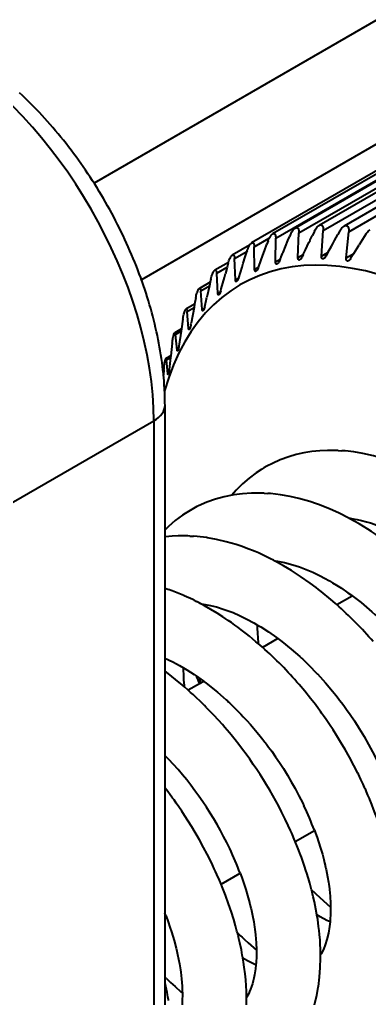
# Model space of a CAD drawing. Header units: millimetres. Extents: x 15 to 415, y 5 to 292.
# Drawn here: x 309.08 to 310.233, y 104.719 to 107.944 of the extents above; entities that cross this region are included whole.
import ezdxf

# ---------------------------------------------------------------- set-up
doc = ezdxf.new("R2010")
doc.units = ezdxf.units.MM
doc.layers.add('Geometries', color=7, linetype='Continuous')

msp = doc.modelspace()

# ---------------------------------------------------------------- linework, layer by layer
at = {"layer": 'Geometries', "linetype": 'Continuous', "lineweight": 40}
for p, q in [((326.9088, 117.556), (309.326, 107.4045)), ((327.2365, 117.3369), (309.4821, 107.0865)), ((309.9248, 107.2235), (310.6865, 107.6632)), ((310.6903, 107.6621), (309.9886, 107.257)), ((310.0006, 107.2412), (310.7623, 107.681)), ((310.7777, 107.6758), (310.0672, 107.2656)), ((310.0809, 107.2483), (310.8426, 107.6881)), ((310.8682, 107.6784), (310.1496, 107.2635)), ((310.165, 107.2447), (310.9268, 107.6844)), ((310.5862, 107.6356), (309.8451, 107.2077)), ((310.6058, 107.6368), (309.9143, 107.2376)), ((309.9976, 107.16), (310.0006, 107.2412)), ((310.0525, 107.2471), (310.0455, 107.2327)), ((310.0753, 107.1643), (310.0809, 107.2483)), ((310.1353, 107.2472), (310.1291, 107.2359)), ((310.1486, 107.2629), (310.1496, 107.2636)), ((310.1508, 107.2642), (310.1519, 107.2647)), ((310.1566, 107.1584), (310.165, 107.2447)), ((309.854, 107.1951), (309.9034, 107.2236)), ((309.8995, 107.2148), (309.8953, 107.2034)), ((309.9017, 107.2202), (309.9026, 107.2222)), ((309.924, 107.1454), (309.9248, 107.2235)), ((309.9485, 107.1767), (309.9649, 107.2155)), ((309.9649, 107.2155), (309.971, 107.2301)), ((309.9736, 107.2362), (309.971, 107.2301)), ((310.0223, 107.1846), (310.034, 107.2089)), ((310.034, 107.2089), (310.0375, 107.2162)), ((310.0375, 107.2162), (310.0382, 107.2176)), ((310.0382, 107.2176), (310.0436, 107.2288)), ((310.0436, 107.2288), (310.0441, 107.2298)), ((310.0441, 107.2298), (310.0455, 107.2327)), ((310.1122, 107.2052), (310.1181, 107.2158)), ((310.1181, 107.2158), (310.1291, 107.2359)), ((310.2216, 107.2365), (310.1998, 107.2017)), ((309.8386, 107.2006), (309.7815, 107.1676)), ((309.7889, 107.1565), (309.8298, 107.1801)), ((309.8242, 107.1623), (309.8292, 107.1784)), ((309.8298, 107.1801), (309.8292, 107.1784)), ((309.8306, 107.1829), (309.8298, 107.1801)), ((309.8551, 107.1207), (309.854, 107.1951)), ((309.8823, 107.1679), (309.8874, 107.1819)), ((309.8874, 107.1819), (309.8953, 107.2034)), ((309.9474, 107.174), (309.9485, 107.1767)), ((310.0154, 107.1702), (310.0223, 107.1846)), ((310.0753, 107.1643), (310.0965, 107.1765)), ((310.0964, 107.1765), (310.0896, 107.164)), ((310.0964, 107.1765), (310.108, 107.1976)), ((310.108, 107.1976), (310.1122, 107.2052)), ((310.1818, 107.173), (310.1875, 107.182)), ((310.1875, 107.182), (310.193, 107.1908)), ((310.193, 107.1908), (310.1998, 107.2017)), ((309.7684, 107.1432), (309.7239, 107.1176)), ((309.7676, 107.1407), (309.7683, 107.1432)), ((309.7915, 107.086), (309.7889, 107.1565)), ((309.8177, 107.1416), (309.8242, 107.1623)), ((309.8688, 107.1307), (309.8823, 107.1679)), ((309.924, 107.1454), (309.939, 107.154)), ((309.939, 107.1541), (309.9368, 107.1487)), ((309.939, 107.1541), (309.9419, 107.161)), ((309.9419, 107.161), (309.9425, 107.1623)), ((309.9425, 107.1623), (309.947, 107.173)), ((309.947, 107.173), (309.9474, 107.174)), ((309.9976, 107.16), (310.0154, 107.1702)), ((310.0154, 107.1702), (310.0112, 107.1615)), ((310.1566, 107.1584), (310.1819, 107.173)), ((310.1818, 107.173), (310.1714, 107.1563)), ((309.73, 107.1079), (309.7642, 107.1277)), ((309.7641, 107.1277), (309.7588, 107.1076)), ((309.7676, 107.1407), (309.7641, 107.1277)), ((309.8025, 107.0929), (309.8134, 107.1281)), ((309.8134, 107.1281), (309.8177, 107.1416)), ((309.8551, 107.1207), (309.8678, 107.128)), ((309.8603, 107.1148), (309.8598, 107.1145)), ((309.867, 107.1258), (309.8675, 107.1271)), ((309.8678, 107.1279), (309.8675, 107.1271)), ((309.8678, 107.1279), (309.8688, 107.1307)), ((309.7087, 107.0787), (309.6729, 107.058)), ((309.7087, 107.0787), (309.7059, 107.066)), ((309.711, 107.0887), (309.7087, 107.0787)), ((309.7337, 107.0418), (309.73, 107.1079)), ((309.7452, 107.0565), (309.7553, 107.0945)), ((309.7553, 107.0945), (309.7588, 107.1076)), ((309.7915, 107.086), (309.8022, 107.0922)), ((309.8025, 107.0929), (309.8022, 107.0922)), ((309.6777, 107.0497), (309.7059, 107.066)), ((309.6822, 106.9882), (309.6777, 107.0497)), ((309.7059, 107.066), (309.6977, 107.0291)), ((309.7337, 107.0418), (309.7425, 107.0469)), ((309.7425, 107.0468), (309.7421, 107.0456)), ((309.7436, 107.0504), (309.7452, 107.0565)), ((309.6611, 107.0272), (309.6572, 107.0057)), ((309.6909, 106.9984), (309.6954, 107.0187)), ((309.6954, 107.0187), (309.6977, 107.0291)), ((309.6572, 107.0057), (309.6288, 106.9893)), ((309.6325, 106.9823), (309.6554, 106.9955)), ((309.6373, 106.9258), (309.6325, 106.9823)), ((309.6553, 106.9955), (309.6458, 106.9432)), ((309.6572, 107.0057), (309.6553, 106.9955)), ((309.6822, 106.9882), (309.6892, 106.9923)), ((309.6185, 106.9568), (309.6138, 106.9247)), ((309.6138, 106.9247), (309.5921, 106.9121)), ((309.6127, 106.9168), (309.6057, 106.8683)), ((309.6138, 106.9247), (309.6127, 106.9168)), ((309.6373, 106.9258), (309.6427, 106.9289)), ((309.6448, 106.9376), (309.6443, 106.935)), ((309.6448, 106.9376), (309.6458, 106.9432)), ((309.5947, 106.9064), (309.6127, 106.9167)), ((309.5995, 106.8551), (309.5947, 106.9064)), ((309.5834, 106.878), (309.5788, 106.8362)), ((309.5995, 106.8551), (309.6034, 106.8573)), ((309.5788, 106.8362), (309.5629, 106.827)), ((309.5647, 106.8224), (309.5782, 106.8302)), ((309.569, 106.7765), (309.5647, 106.8224)), ((309.5781, 106.8302), (309.5739, 106.7911)), ((309.5788, 106.8362), (309.5781, 106.8302)), ((309.5561, 106.7914), (309.5546, 106.7728)), ((309.569, 106.7765), (309.5716, 106.7781)), ((309.5585, 106.7206), (309.5584, 106.7222)), ((309.5597, 106.262), (309.5597, 106.6732)), ((308.7589, 106.181), (309.5231, 106.6222)), ((309.5231, 106.6222), (309.5231, 103.7645)), ((310.1303, 106.5242), (310.1424, 106.5235)), ((309.886, 106.3836), (309.8988, 106.3828)), ((309.5597, 106.1949), (309.5597, 106.262)), ((309.641, 106.2424), (309.6541, 106.2416)), ((309.5597, 106.1948), (309.5597, 106.1949)), ((309.5597, 105.5194), (309.5597, 106.1948)), ((309.5597, 106.0701), (309.5708, 106.0663)), ((309.6553, 106.0308), (309.6632, 106.0268)), ((310.1254, 106.0167), (310.176, 106.0459)), ((309.9315, 105.9048), (309.8811, 105.8757)), ((309.6764, 105.7575), (309.6729, 105.7555)), ((309.6874, 105.7638), (309.6764, 105.7575)), ((309.6729, 105.7555), (309.6365, 105.7344)), ((309.6958, 105.678), (309.7175, 105.6555)), ((309.5594, 105.5199), (309.5727, 105.5061)), ((309.5597, 105.4125), (309.5597, 105.5194)), ((309.5597, 104.9993), (309.5597, 105.4125)), ((309.9888, 105.2363), (310.052, 105.2728)), ((309.7444, 105.0953), (309.8074, 105.1316)), ((310.0993, 105.0953), (310.1012, 105.0808)), ((310.0423, 105.0772), (310.0519, 105.0679)), ((309.563, 104.9906), (309.5595, 104.9998)), ((309.5597, 104.9886), (309.5597, 104.9993)), ((309.5597, 104.9886), (309.563, 104.9905)), ((309.5597, 104.789), (309.5597, 104.9886)), ((309.5597, 104.7702), (309.5597, 104.789)), ((309.563, 104.7857), (309.5597, 104.7889)), ((309.5597, 104.3074), (309.5597, 104.7702))]:
    msp.add_line(p, q, dxfattribs=at)
at = {"layer": 'Geometries', "linetype": 'Continuous', "lineweight": 40, "flags": 128}
for points in [[(309.326, 107.4045), (309.3209, 107.4125), (309.3134, 107.4241), (309.3058, 107.4356), (309.2981, 107.447), (309.2903, 107.4583), (309.2824, 107.4696), (309.2745, 107.4808), (309.2665, 107.4919), (309.2583, 107.5029), (309.2501, 107.5138), (309.2418, 107.5246), (309.2335, 107.5354), (309.225, 107.546), (309.2165, 107.5566), (309.2079, 107.5671), (309.1992, 107.5774), (309.1905, 107.5877), (309.1817, 107.5979), (309.1728, 107.6079), (309.1638, 107.6179), (309.1548, 107.6277), (309.1457, 107.6375), (309.1365, 107.6471), (309.1273, 107.6566), (309.118, 107.666), (309.1086, 107.6753), (309.0992, 107.6844), (309.0898, 107.6935), (309.0802, 107.7024)], [(309.4822, 107.0865), (309.4796, 107.0935), (309.4749, 107.1062), (309.4701, 107.1189), (309.4652, 107.1316), (309.4601, 107.1442), (309.455, 107.1568), (309.4497, 107.1694), (309.4443, 107.182), (309.4388, 107.1945), (309.4331, 107.207), (309.4274, 107.2195), (309.4215, 107.2319), (309.4155, 107.2443), (309.4095, 107.2566), (309.4033, 107.2689), (309.397, 107.2812), (309.3906, 107.2934), (309.384, 107.3056), (309.3774, 107.3177), (309.3707, 107.3298), (309.3639, 107.3418), (309.357, 107.3537), (309.3499, 107.3656), (309.3428, 107.3774), (309.3356, 107.3892), (309.3283, 107.4009), (309.326, 107.4045)], [(309.9736, 107.2362), (309.9754, 107.2401), (309.9773, 107.2439), (309.9795, 107.2474), (309.9818, 107.2506), (309.9843, 107.2535), (309.9864, 107.2554), (309.9885, 107.2569), (309.9886, 107.257)], [(309.9886, 107.257), (309.9907, 107.2579), (309.9927, 107.2583), (309.9944, 107.2581), (309.9958, 107.2574), (309.9971, 107.2563), (309.9982, 107.2549), (309.9991, 107.253), (309.9998, 107.251), (310.0002, 107.2487), (310.0006, 107.2451), (310.0006, 107.2412)], [(310.0525, 107.2471), (310.0544, 107.2508), (310.0566, 107.2544), (310.0589, 107.2578), (310.0615, 107.2608), (310.0641, 107.2634), (310.0664, 107.2651), (310.0672, 107.2656)], [(310.0672, 107.2656), (310.0687, 107.2664), (310.071, 107.2671), (310.0731, 107.2672), (310.0749, 107.2667), (310.0764, 107.2659), (310.0777, 107.2645), (310.0788, 107.2628), (310.0797, 107.2608), (310.0803, 107.2585), (310.0808, 107.2561), (310.081, 107.2523), (310.0809, 107.2483)], [(310.1353, 107.2472), (310.1375, 107.2508), (310.1378, 107.2513)], [(310.1378, 107.2513), (310.1399, 107.2542), (310.1424, 107.2574), (310.1452, 107.2602), (310.1473, 107.262)], [(310.1473, 107.262), (310.148, 107.2625), (310.1486, 107.2629)], [(310.1496, 107.2636), (310.1505, 107.264), (310.1508, 107.2642)], [(310.1519, 107.2647), (310.1529, 107.265), (310.1553, 107.2654), (310.1575, 107.2652), (310.1593, 107.2646), (310.1609, 107.2634), (310.1622, 107.2619), (310.1633, 107.26), (310.1642, 107.2578), (310.1648, 107.2553), (310.1651, 107.2527), (310.1653, 107.2488), (310.165, 107.2447)], [(310.2216, 107.2365), (310.224, 107.24), (310.2266, 107.2433), (310.2293, 107.2463), (310.2322, 107.2488), (310.2352, 107.2508)], [(309.8386, 107.2006), (309.8392, 107.2015), (309.8409, 107.2039), (309.8427, 107.2059), (309.8446, 107.2074), (309.8451, 107.2078)], [(309.8451, 107.2078), (309.8463, 107.2083), (309.8478, 107.2086), (309.8491, 107.2085), (309.8503, 107.2078), (309.8513, 107.2068), (309.8521, 107.2054), (309.8528, 107.2037), (309.8533, 107.2018), (309.8538, 107.1986), (309.854, 107.1951)], [(309.8995, 107.2148), (309.9011, 107.2187), (309.9017, 107.2202)], [(309.9026, 107.2222), (309.9028, 107.2226), (309.9033, 107.2237)], [(309.9033, 107.2237), (309.9047, 107.2263), (309.9068, 107.2297), (309.9091, 107.2328), (309.911, 107.235), (309.913, 107.2367), (309.9144, 107.2376)], [(309.9144, 107.2376), (309.915, 107.2379), (309.9169, 107.2386), (309.9185, 107.2387), (309.9199, 107.2383), (309.9211, 107.2374), (309.9222, 107.2361), (309.9231, 107.2345), (309.9237, 107.2326), (309.9242, 107.2305), (309.9247, 107.2271), (309.9248, 107.2235)], [(309.8306, 107.1829), (309.832, 107.1869), (309.8335, 107.1908), (309.8353, 107.1946), (309.8371, 107.1982), (309.8386, 107.2006)], [(309.7683, 107.1432), (309.7688, 107.1447), (309.7701, 107.1488), (309.7716, 107.1527), (309.7733, 107.1565), (309.7751, 107.1599), (309.7767, 107.1625), (309.7783, 107.1647), (309.7799, 107.1665), (309.7815, 107.1676)], [(309.7815, 107.1676), (309.7815, 107.1677), (309.7829, 107.1682), (309.7841, 107.1683), (309.7852, 107.1679), (309.7862, 107.1671), (309.787, 107.1659), (309.7876, 107.1645), (309.7882, 107.1627), (309.7887, 107.1598), (309.7889, 107.1565)], [(309.9295, 107.1385), (309.9286, 107.1381), (309.9277, 107.1379), (309.9269, 107.138), (309.9262, 107.1383), (309.9256, 107.1388), (309.9251, 107.1395), (309.9245, 107.1409), (309.9242, 107.1426), (309.924, 107.1454)], [(309.9368, 107.1487), (309.9354, 107.1458), (309.9339, 107.1431), (309.9328, 107.1416), (309.9316, 107.1402), (309.9306, 107.1393), (309.9296, 107.1385), (309.9295, 107.1385)], [(310.004, 107.1523), (310.0033, 107.152), (310.0023, 107.1516), (310.0013, 107.1516), (310.0005, 107.1518), (309.9998, 107.1522), (309.9991, 107.1529), (309.9986, 107.1537), (309.998, 107.1553), (309.9977, 107.1571), (309.9976, 107.16)], [(310.0112, 107.1615), (310.0097, 107.1587), (310.008, 107.1561), (310.0068, 107.1547), (310.0055, 107.1534), (310.0044, 107.1526), (310.004, 107.1523)], [(310.0826, 107.1559), (310.0822, 107.1557), (310.0811, 107.1552), (310.08, 107.155), (310.0789, 107.1551), (310.0781, 107.1554), (310.0774, 107.156), (310.0767, 107.1567), (310.0762, 107.1576), (310.0756, 107.1594), (310.0754, 107.1613), (310.0753, 107.1643)], [(310.0896, 107.164), (310.0879, 107.1613), (310.0861, 107.1589), (310.0848, 107.1575), (310.0834, 107.1564), (310.0826, 107.1559)], [(310.1647, 107.1492), (310.1647, 107.1492), (310.1635, 107.1486), (310.1623, 107.1482), (310.1611, 107.1482), (310.16, 107.1484), (310.1592, 107.1488), (310.1584, 107.1495), (310.1578, 107.1504), (310.1573, 107.1514), (310.1567, 107.1532), (310.1565, 107.1553), (310.1566, 107.1584)], [(310.1714, 107.1563), (310.1696, 107.1537), (310.1676, 107.1514), (310.1662, 107.1502), (310.1647, 107.1492)], [(309.711, 107.0887), (309.712, 107.0927), (309.7131, 107.0968), (309.7144, 107.1009), (309.7158, 107.1047), (309.7174, 107.1084), (309.7187, 107.1111), (309.7202, 107.1135), (309.7216, 107.1155), (309.7231, 107.117), (309.7239, 107.1176)], [(309.7239, 107.1176), (309.7243, 107.1178), (309.7254, 107.1181), (309.7264, 107.1179), (309.7273, 107.1174), (309.728, 107.1164), (309.7287, 107.1152), (309.7292, 107.1136), (309.7297, 107.111), (309.73, 107.1079)], [(309.8594, 107.1143), (309.8588, 107.1141), (309.858, 107.114), (309.8574, 107.1142), (309.8568, 107.1146), (309.8563, 107.1152), (309.8557, 107.1165), (309.8553, 107.1181), (309.8551, 107.1207)], [(309.8598, 107.1145), (309.8596, 107.1144), (309.8594, 107.1143)], [(309.867, 107.1258), (309.8658, 107.1228), (309.8644, 107.12), (309.8635, 107.1184), (309.8624, 107.1169), (309.8615, 107.1159), (309.8606, 107.115), (309.8603, 107.1148)], [(309.5547, 106.7727), (309.5543, 106.7772), (309.5529, 106.7896), (309.5515, 106.802), (309.5498, 106.8145), (309.5481, 106.827), (309.5462, 106.8395), (309.5441, 106.8521), (309.5419, 106.8647), (309.5396, 106.8773), (309.5372, 106.89), (309.5345, 106.9026), (309.5318, 106.9153), (309.5289, 106.928), (309.5259, 106.9407), (309.5228, 106.9534), (309.5195, 106.9662), (309.5161, 106.9789), (309.5126, 106.9917), (309.5089, 107.0044), (309.5051, 107.0171), (309.5012, 107.0299), (309.4971, 107.0426), (309.4929, 107.0554), (309.4886, 107.0681), (309.4842, 107.0808), (309.4822, 107.0865)], [(309.7955, 107.0806), (309.795, 107.0804), (309.7944, 107.0802), (309.7938, 107.0803), (309.7932, 107.0806), (309.7927, 107.0811), (309.7922, 107.0822), (309.7918, 107.0836), (309.7915, 107.086)], [(309.8009, 107.0886), (309.8002, 107.087), (309.7993, 107.0853), (309.7984, 107.0837), (309.7975, 107.0826), (309.7967, 107.0816), (309.7958, 107.0809), (309.7955, 107.0806)], [(309.8022, 107.0922), (309.8014, 107.0899), (309.8009, 107.0886)], [(309.6611, 107.0272), (309.6619, 107.0313), (309.6629, 107.0354), (309.6639, 107.0395), (309.6651, 107.0434), (309.6665, 107.0472), (309.6676, 107.0501), (309.6689, 107.0527), (309.6701, 107.055), (309.6714, 107.0566), (309.6724, 107.0577), (309.6729, 107.058)], [(309.6729, 107.058), (309.6734, 107.0582), (309.6743, 107.0583), (309.6751, 107.058), (309.6758, 107.0573), (309.6764, 107.0562), (309.6769, 107.0549), (309.6774, 107.0525), (309.6777, 107.0497)], [(309.7436, 107.0504), (309.7427, 107.0473), (309.7425, 107.0468)], [(309.737, 107.0371), (309.7364, 107.0368), (309.7359, 107.0368), (309.7354, 107.037), (309.7349, 107.0373), (309.7344, 107.0383), (309.734, 107.0395), (309.7337, 107.0418)], [(309.7421, 107.0456), (309.7416, 107.0443), (309.7409, 107.0425), (309.74, 107.0409), (309.7393, 107.0396), (309.7385, 107.0385), (309.7378, 107.0377), (309.737, 107.0371), (309.737, 107.0371)], [(309.6185, 106.9568), (309.6191, 106.9608), (309.6199, 106.9649), (309.6207, 106.9691), (309.6217, 106.9731), (309.6228, 106.977), (309.6238, 106.9801), (309.6248, 106.9828), (309.6259, 106.9852), (309.6269, 106.9872), (309.6278, 106.9884), (309.6287, 106.9892), (309.6289, 106.9893)], [(309.6289, 106.9893), (309.6295, 106.9895), (309.6302, 106.9894), (309.6308, 106.989), (309.6313, 106.9881), (309.6317, 106.987), (309.6322, 106.9849), (309.6325, 106.9823)], [(309.6848, 106.9842), (309.6847, 106.9842), (309.6842, 106.984), (309.6838, 106.984), (309.6833, 106.9843), (309.6828, 106.9851), (309.6825, 106.9862), (309.6822, 106.9882)], [(309.6892, 106.9923), (309.6886, 106.9905), (309.6879, 106.9887), (309.6872, 106.9874), (309.6866, 106.9862), (309.6859, 106.9853), (309.6853, 106.9846), (309.6848, 106.9842)], [(309.6909, 106.9984), (309.6902, 106.9954), (309.6892, 106.9923), (309.6892, 106.9923)], [(309.6393, 106.9224), (309.6392, 106.9224), (309.6388, 106.9223), (309.6384, 106.9224), (309.6379, 106.923), (309.6376, 106.924), (309.6373, 106.9258)], [(309.6427, 106.9289), (309.6423, 106.9277), (309.6417, 106.9263), (309.6412, 106.925), (309.6406, 106.924), (309.6401, 106.9231), (309.6396, 106.9226), (309.6393, 106.9224)], [(309.6443, 106.935), (309.6442, 106.9345), (309.6434, 106.9314), (309.6429, 106.9295), (309.6427, 106.9289)], [(309.5834, 106.878), (309.5839, 106.882), (309.5844, 106.886), (309.5851, 106.8902), (309.5859, 106.8943), (309.5867, 106.8983), (309.5875, 106.9015), (309.5883, 106.9044), (309.5892, 106.907), (309.59, 106.9091), (309.5908, 106.9106), (309.5915, 106.9116), (309.5921, 106.9121)], [(309.5921, 106.9121), (309.5921, 106.9121), (309.5927, 106.9123), (309.5932, 106.912), (309.5937, 106.9114), (309.594, 106.9105), (309.5944, 106.9087), (309.5947, 106.9064)], [(309.6009, 106.8523), (309.6008, 106.8522), (309.6004, 106.8522), (309.6001, 106.8526), (309.5998, 106.8534), (309.5995, 106.8551)], [(309.6034, 106.8573), (309.6032, 106.8568), (309.6028, 106.8555), (309.6023, 106.8543), (309.6019, 106.8534), (309.6015, 106.8528), (309.6011, 106.8524), (309.6009, 106.8523)], [(309.6057, 106.8683), (309.6052, 106.8652), (309.6046, 106.8621), (309.6042, 106.8602), (309.6037, 106.8583), (309.6034, 106.8573)], [(309.5561, 106.7914), (309.5564, 106.7953), (309.5569, 106.7993), (309.5573, 106.8035), (309.5579, 106.8076), (309.5585, 106.8117), (309.5591, 106.8149), (309.5597, 106.818), (309.5603, 106.8208), (309.561, 106.8231), (309.5615, 106.8247), (309.5621, 106.8259), (309.5626, 106.8267), (309.5629, 106.827)], [(309.5629, 106.827), (309.563, 106.8271), (309.5635, 106.8271), (309.5638, 106.8267), (309.5641, 106.826), (309.5645, 106.8244), (309.5647, 106.8224)], [(309.5739, 106.7911), (309.5735, 106.7881), (309.5731, 106.785), (309.5727, 106.783), (309.5724, 106.7811), (309.572, 106.7795), (309.5717, 106.7781), (309.5716, 106.778)], [(309.5571, 106.7437), (309.5565, 106.7525), (309.5554, 106.7648), (309.5547, 106.7727)], [(309.57, 106.7743), (309.5698, 106.7742), (309.5695, 106.7745), (309.5692, 106.7751), (309.569, 106.7765)], [(309.5716, 106.778), (309.5713, 106.7769), (309.5709, 106.7758), (309.5706, 106.7751), (309.5703, 106.7746), (309.57, 106.7743), (309.57, 106.7743)], [(309.5574, 106.7397), (309.5574, 106.7402), (309.5571, 106.7437)], [(309.5584, 106.7222), (309.5581, 106.728), (309.5574, 106.7397)], [(309.5593, 106.6985), (309.5592, 106.7037), (309.5587, 106.7158), (309.5585, 106.7206)], [(309.5597, 106.6732), (309.5596, 106.6797), (309.5595, 106.6917), (309.5593, 106.6985)], [(310.1303, 106.5242), (310.1248, 106.5244), (310.0949, 106.5245), (310.0694, 106.5232), (310.0438, 106.5205), (310.0171, 106.5162), (309.9914, 106.5104), (309.968, 106.5036), (309.9391, 106.4932), (309.9135, 106.4818), (309.8947, 106.4721)], [(310.3024, 106.49), (310.2775, 106.498), (310.2469, 106.5066), (310.2117, 106.5144), (310.1816, 106.5194), (310.153, 106.5227), (310.1424, 106.5235)], [(309.8947, 106.4721), (309.8848, 106.4665), (309.8785, 106.4627)], [(309.8785, 106.4627), (309.8602, 106.4507), (309.8369, 106.4333), (309.8146, 106.4138), (309.7943, 106.3934), (309.7799, 106.377)], [(309.7805, 106.3771), (309.7545, 106.3717), (309.7261, 106.3639), (309.6972, 106.3537), (309.6697, 106.3416), (309.6647, 106.3392)], [(309.886, 106.3836), (309.8757, 106.3839), (309.8449, 106.3838), (309.8155, 106.3818), (309.7866, 106.3781), (309.7805, 106.3771)], [(310.0587, 106.3487), (310.0366, 106.3561), (310.001, 106.3662), (309.9721, 106.3728), (309.9398, 106.3784), (309.9071, 106.3822), (309.8988, 106.3828)], [(309.6647, 106.3392), (309.6423, 106.327), (309.6258, 106.3168)], [(310.1117, 106.3276), (310.104, 106.3309), (310.0688, 106.345), (310.0587, 106.3487)], [(309.6258, 106.3168), (309.6171, 106.3109), (309.5932, 106.293), (309.5709, 106.2734), (309.5595, 106.2622)], [(310.1652, 106.3016), (310.1337, 106.3174), (310.1117, 106.3276)], [(310.1648, 106.3018), (310.1798, 106.2995), (310.193, 106.297), (310.2071, 106.2938), (310.2239, 106.2893), (310.2366, 106.2854), (310.2517, 106.2803), (310.2659, 106.2751), (310.2787, 106.2699), (310.2894, 106.2653), (310.3024, 106.2593), (310.3188, 106.2512), (310.3306, 106.2451), (310.339, 106.2404), (310.3489, 106.2348), (310.3606, 106.2279), (310.3732, 106.2201), (310.388, 106.2104), (310.4006, 106.2018), (310.4044, 106.1991)], [(310.3643, 106.1629), (310.3536, 106.1721), (310.324, 106.1966), (310.3099, 106.2076), (310.2974, 106.2171), (310.2917, 106.2214), (310.2831, 106.2277), (310.2681, 106.2384), (310.2538, 106.2482), (310.2405, 106.257), (310.228, 106.2651), (310.1993, 106.2826), (310.1669, 106.3006), (310.1652, 106.3016)], [(309.641, 106.2424), (309.6345, 106.2426), (309.603, 106.2427), (309.5837, 106.2418), (309.5616, 106.2397), (309.5598, 106.2395)], [(309.6992, 106.2366), (309.6968, 106.237), (309.6653, 106.2407), (309.6541, 106.2416)], [(309.8136, 106.2078), (309.7946, 106.2142), (309.7613, 106.2238), (309.7299, 106.2311), (309.6992, 106.2366)], [(309.8674, 106.1866), (309.8566, 106.1912), (309.8273, 106.2029), (309.8136, 106.2078)], [(309.9071, 106.1677), (309.8878, 106.1772), (309.8674, 106.1866)], [(309.9204, 106.1608), (309.9174, 106.1624), (309.9071, 106.1677)], [(309.9203, 106.1611), (309.93, 106.1597), (309.9538, 106.1551), (309.9807, 106.148), (310.0028, 106.1408), (310.0252, 106.1323), (310.0471, 106.1229), (310.0709, 106.1114), (310.0853, 106.1038), (310.1012, 106.095), (310.112, 106.0887), (310.1246, 106.081), (310.1411, 106.0704), (310.1624, 106.0558), (310.1739, 106.0475), (310.1754, 106.0464)], [(310.1254, 106.0166), (310.1208, 106.0207), (310.1061, 106.0334), (310.074, 106.0598), (310.0654, 106.0665), (310.0577, 106.0724), (310.0375, 106.0874), (310.0063, 106.1093), (309.9766, 106.1285), (309.9504, 106.1442), (309.9204, 106.1608)], [(309.6233, 106.0456), (309.6213, 106.0465), (309.5837, 106.0616), (309.5708, 106.0663)], [(310.1754, 106.0464), (310.1885, 106.0365), (310.206, 106.0229), (310.2236, 106.0083), (310.241, 105.9932), (310.2508, 105.9844), (310.2555, 105.9801), (310.2622, 105.9739), (310.2712, 105.9653), (310.2812, 105.9555), (310.2922, 105.9444), (310.3001, 105.9362)], [(309.6553, 106.0308), (309.651, 106.0329), (309.6233, 106.0456)], [(309.6774, 106.0194), (309.6726, 106.022), (309.6632, 106.0268)], [(309.6772, 106.0196), (309.6795, 106.0193), (309.7037, 106.0151), (309.7289, 106.009), (309.755, 106.0009), (309.7839, 105.9901), (309.8051, 105.9808), (309.8297, 105.9688), (309.8524, 105.9565), (309.8648, 105.9493)], [(309.8681, 105.8871), (309.8595, 105.8944), (309.8481, 105.904), (309.8378, 105.9124), (309.8284, 105.9199), (309.8194, 105.927), (309.8106, 105.9337), (309.8048, 105.9381), (309.7994, 105.9421), (309.7895, 105.9493), (309.7784, 105.9572), (309.7677, 105.9646), (309.7581, 105.9711), (309.7505, 105.9762), (309.7318, 105.9881), (309.7107, 106.0009), (309.69, 106.0127), (309.6774, 106.0194)], [(309.8648, 105.9493), (309.8752, 105.943), (309.9003, 105.9269), (309.9274, 105.9078), (309.9315, 105.9048)], [(309.8681, 105.887), (309.8677, 105.8919), (309.8666, 105.906), (309.8656, 105.9231), (309.865, 105.9374), (309.8648, 105.949)], [(309.881, 105.8758), (309.8719, 105.8838), (309.8681, 105.8871)], [(309.9315, 105.9048), (309.9451, 105.8945), (309.9755, 105.8701), (310.004, 105.8452), (310.0099, 105.8399), (310.0123, 105.8376), (310.0146, 105.8354), (310.0189, 105.8315), (310.025, 105.8256), (310.0329, 105.8179), (310.0616, 105.7887), (310.062, 105.7882)], [(309.5594, 105.8406), (309.5855, 105.828), (309.5976, 105.8215), (309.6078, 105.8159), (309.6204, 105.8086), (309.6206, 105.8085)], [(309.6246, 105.7449), (309.6168, 105.7516), (309.5944, 105.7702), (309.5698, 105.7896), (309.5597, 105.7973)], [(309.624, 105.7449), (309.6235, 105.7508), (309.6222, 105.7671), (309.6213, 105.7826), (309.6206, 105.8024), (309.6205, 105.8084)], [(309.6206, 105.8085), (309.6318, 105.8017), (309.644, 105.7939), (309.6563, 105.7859), (309.6621, 105.7819)], [(309.6621, 105.7819), (309.6697, 105.7767), (309.6737, 105.7738)], [(309.6731, 105.7739), (309.6738, 105.7702), (309.6765, 105.757)], [(309.6737, 105.7738), (309.6817, 105.768), (309.6874, 105.7638)], [(309.6874, 105.7638), (309.688, 105.7634), (309.6954, 105.7578), (309.7051, 105.7503), (309.7174, 105.7405), (309.733, 105.7276), (309.7517, 105.7113), (309.7607, 105.7032), (309.7651, 105.6992), (309.7681, 105.6964), (309.7723, 105.6924), (309.7774, 105.6877), (309.7831, 105.6821), (309.7896, 105.6758), (309.8094, 105.6557), (309.8175, 105.6473)], [(310.062, 105.7882), (310.0885, 105.759), (310.1121, 105.7312), (310.1229, 105.7177), (310.1304, 105.708), (310.1352, 105.7018), (310.141, 105.6941), (310.1487, 105.6837), (310.1582, 105.6706), (310.1695, 105.6545), (310.1836, 105.6334), (310.1994, 105.6087), (310.2158, 105.5815), (310.2305, 105.5558), (310.2432, 105.532), (310.2584, 105.5019), (310.2619, 105.4948)], [(309.6365, 105.7343), (309.6347, 105.736), (309.6246, 105.7449)], [(309.6958, 105.678), (309.6901, 105.6838), (309.6741, 105.6995), (309.6647, 105.7085), (309.6597, 105.7132), (309.6525, 105.7199), (309.6442, 105.7275), (309.6365, 105.7343)], [(310.1971, 105.4575), (310.1952, 105.4613), (310.1824, 105.4865), (310.1676, 105.514), (310.1533, 105.5395), (310.1395, 105.5628), (310.1264, 105.5841), (310.1136, 105.6042), (310.1017, 105.6221), (310.0911, 105.6377), (310.0823, 105.6502), (310.0757, 105.6594), (310.072, 105.6646), (310.0654, 105.6735), (310.0553, 105.687), (310.0394, 105.7075), (310.0201, 105.7314), (310.0015, 105.7533), (310.0015, 105.7533)], [(309.7571, 105.6116), (309.7488, 105.6211), (309.7215, 105.6513), (309.7175, 105.6555)], [(309.8175, 105.6473), (309.8296, 105.6342), (309.8412, 105.6213), (309.8527, 105.608), (309.8634, 105.5953), (309.8731, 105.5834), (309.8818, 105.5725), (309.8885, 105.5639), (309.8909, 105.5608), (309.894, 105.5568), (309.901, 105.5473), (309.9114, 105.5332), (309.924, 105.5152), (309.9369, 105.4961), (309.9499, 105.4761), (309.9628, 105.4551), (309.9757, 105.4332), (309.9884, 105.4104), (310.001, 105.3868), (310.0133, 105.3623), (310.0175, 105.3535)], [(309.7777, 105.5872), (309.7723, 105.5938), (309.7571, 105.6116)], [(310.2332, 105.3779), (310.2284, 105.3893), (310.2238, 105.4), (310.221, 105.4063), (310.2195, 105.4098), (310.2174, 105.4144), (310.2125, 105.4252), (310.2052, 105.4408), (310.1971, 105.4575)], [(309.7081, 105.1757), (309.6985, 105.1947), (309.687, 105.2168), (309.6733, 105.2417), (309.6482, 105.2844), (309.6243, 105.3221), (309.6147, 105.3365), (309.6055, 105.35), (309.5966, 105.3627), (309.5894, 105.3729), (309.5846, 105.3794), (309.5822, 105.3827), (309.5772, 105.3896), (309.5688, 105.4008), (309.5603, 105.4119)], [(310.2738, 105.2656), (310.2721, 105.2712), (310.2647, 105.2938), (310.2575, 105.3149), (310.2526, 105.3284), (310.2472, 105.3428), (310.2413, 105.3581), (310.2348, 105.3742), (310.2332, 105.3779)], [(309.9888, 105.2363), (309.9879, 105.2385), (309.9774, 105.2632), (309.9731, 105.2728), (309.966, 105.2884), (309.9559, 105.3097), (309.9527, 105.3162)], [(310.0519, 105.2731), (310.0554, 105.2636), (310.0606, 105.2492), (310.0654, 105.2354), (310.0723, 105.2139), (310.0781, 105.1943), (310.0829, 105.1766), (310.0856, 105.1658), (310.0875, 105.1578)], [(310.0062, 105.1919), (309.9984, 105.2124), (309.9888, 105.2363)], [(309.7443, 105.0958), (309.7387, 105.1091), (309.7308, 105.1272), (309.7264, 105.137), (309.722, 105.1466), (309.7159, 105.1596), (309.7081, 105.1757)], [(310.0291, 105.1245), (310.0287, 105.1258), (310.0267, 105.1321), (310.0239, 105.1409), (310.0195, 105.1545), (310.0089, 105.1847), (310.0062, 105.1919)], [(310.0875, 105.1578), (310.0876, 105.1574), (310.089, 105.1514), (310.0898, 105.1476), (310.0905, 105.1442), (310.0954, 105.1196), (310.0983, 105.1023), (310.0993, 105.0953)], [(309.8074, 105.1316), (309.8127, 105.1172), (309.8197, 105.0974), (309.8261, 105.0776), (309.8319, 105.0584), (309.8363, 105.0427), (309.8394, 105.0308), (309.8428, 105.0169)], [(310.0424, 105.0775), (310.0364, 105.0994), (310.0321, 105.1144), (310.0291, 105.1245)], [(309.7849, 104.9829), (309.7783, 105.0036), (309.7692, 105.0306), (309.7586, 105.0598), (309.7481, 105.0865), (309.7443, 105.0958)], [(310.1012, 105.0808), (310.1015, 105.0781), (310.1036, 105.0563), (310.105, 105.0318), (310.1053, 105.0201)], [(310.0457, 105.0643), (310.0432, 105.0744), (310.0424, 105.0775)], [(310.0603, 104.9942), (310.0568, 105.0135), (310.052, 105.0372), (310.0481, 105.0543), (310.0457, 105.0643)], [(310.0519, 105.0679), (310.0564, 105.0636), (310.0819, 105.0402), (310.1053, 105.0201)], [(309.8428, 105.0169), (309.8435, 105.014), (309.8481, 104.9929), (309.852, 104.9716), (309.8549, 104.9535)], [(310.1053, 105.0201), (310.1054, 105.0159), (310.1051, 104.997), (310.1042, 104.9792), (310.1035, 104.9718)], [(309.563, 104.9906), (309.5631, 104.9904), (309.5699, 104.9719), (309.576, 104.9543), (309.581, 104.9386), (309.5895, 104.9102), (309.5963, 104.8845), (309.5985, 104.8754)], [(309.7983, 104.9354), (309.7967, 104.9412), (309.7919, 104.9589), (309.7861, 104.9788), (309.7849, 104.9829)], [(310.0724, 104.8626), (310.0724, 104.8661), (310.072, 104.8822), (310.0714, 104.8967), (310.0705, 104.9108), (310.069, 104.9295), (310.0676, 104.943), (310.066, 104.9565), (310.0628, 104.9793), (310.0604, 104.9936), (310.0603, 104.9942)], [(310.1034, 104.9714), (310.0934, 104.9762), (310.0713, 104.9879), (310.0603, 104.9942)], [(309.8549, 104.9535), (309.8557, 104.9473), (309.8579, 104.929), (309.86, 104.9026), (309.8609, 104.8797), (309.8609, 104.879)], [(310.1035, 104.9718), (310.1019, 104.9566), (310.0982, 104.9341), (310.0934, 104.9138), (310.0877, 104.8957), (310.0815, 104.8802), (310.0742, 104.8657), (310.0725, 104.8627)], [(309.8014, 104.9228), (309.8005, 104.9266), (309.7983, 104.9354)], [(309.7984, 104.9354), (309.8005, 104.9334), (309.8076, 104.9265)], [(309.8161, 104.8525), (309.8144, 104.8623), (309.8113, 104.8788), (309.8063, 104.9023), (309.8032, 104.9156), (309.8014, 104.9228)], [(309.8076, 104.9265), (309.8086, 104.9255), (309.8137, 104.9207), (309.822, 104.913), (309.8333, 104.9027), (309.8613, 104.8787)], [(309.5985, 104.8754), (309.6011, 104.8639), (309.6072, 104.8336), (309.6105, 104.813)], [(309.8609, 104.879), (309.8607, 104.8584), (309.8596, 104.8363), (309.859, 104.8294)], [(310.0648, 104.7561), (310.0652, 104.7586), (310.0691, 104.7892), (310.0715, 104.8215), (310.0724, 104.8518), (310.0724, 104.8626)], [(309.8284, 104.7218), (309.8279, 104.7428), (309.827, 104.761), (309.8255, 104.7807), (309.8236, 104.7999), (309.8209, 104.8219), (309.8184, 104.8389), (309.8162, 104.8521), (309.8161, 104.8525)], [(309.859, 104.8298), (309.8559, 104.8312), (309.8315, 104.8435), (309.8162, 104.8523)], [(309.859, 104.8294), (309.8575, 104.8165), (309.8544, 104.7968), (309.8522, 104.7858), (309.85, 104.777), (309.8475, 104.7678), (309.8445, 104.7584), (309.8415, 104.7499), (309.8384, 104.7422), (309.8356, 104.7359), (309.8326, 104.7297), (309.8295, 104.7241), (309.8282, 104.7218)], [(309.6105, 104.813), (309.6115, 104.8062), (309.6142, 104.7835), (309.6161, 104.7592), (309.6167, 104.7446), (309.6168, 104.7375)], [(309.5714, 104.7124), (309.571, 104.7143), (309.5692, 104.7245), (309.5679, 104.7314), (309.5663, 104.7395), (309.5644, 104.7487), (309.5622, 104.759), (309.5599, 104.7694), (309.5596, 104.7704)], [(309.563, 104.7857), (309.57, 104.779), (309.5775, 104.772), (309.5928, 104.7581), (309.6119, 104.7415), (309.6166, 104.7376)], [(309.6168, 104.7375), (309.6169, 104.7297), (309.6166, 104.7144), (309.616, 104.7022), (309.6149, 104.6887)], [(310.0363, 104.6503), (310.0503, 104.691), (310.0598, 104.7289), (310.0648, 104.7561)], [(309.8207, 104.6146), (309.823, 104.6301), (309.8266, 104.6655), (309.8284, 104.7093), (309.8284, 104.7218)]]:
    msp.add_lwpolyline(points, dxfattribs=at)
at = {"layer": 'Geometries', "linetype": 'Continuous', "lineweight": 40}
for centre, radius, start, end in [((309.2698, 105.0532), 1.2886, 40.7554, 48.3914), ((309.0084, 104.8967), 1.3115, 40.7815, 48.2914), ((308.7085, 104.7047), 1.3863, 26.1715, 39.5348), ((308.7365, 104.7207), 1.1472, 25.4016, 43.2071), ((309.0381, 104.8869), 1.0849, 20.8537, 25.4767), ((308.7936, 104.7473), 1.0842, 20.7598, 25.4255)]:
    msp.add_arc(centre, radius, start, end, dxfattribs=at)
for centre, major_axis, start_param, end_param in [((308.816, 107.0305), (-0.5, 0.866), 3.926991, 5.497787), ((310.4953, 105.8795), (-0.6875, 1.1908), 2.356194, 6.7979), ((309.4347, 106.6732), (-0.125, 0), 2.356194, 3.141594), ((310.4953, 105.8795), (-0.6875, 1.1908), 1.327071, 1.34805)]:
    msp.add_ellipse(centre, major_axis=major_axis, ratio=0.57735, start_param=start_param, end_param=end_param, dxfattribs=at)

doc.saveas('drawing.dxf')
